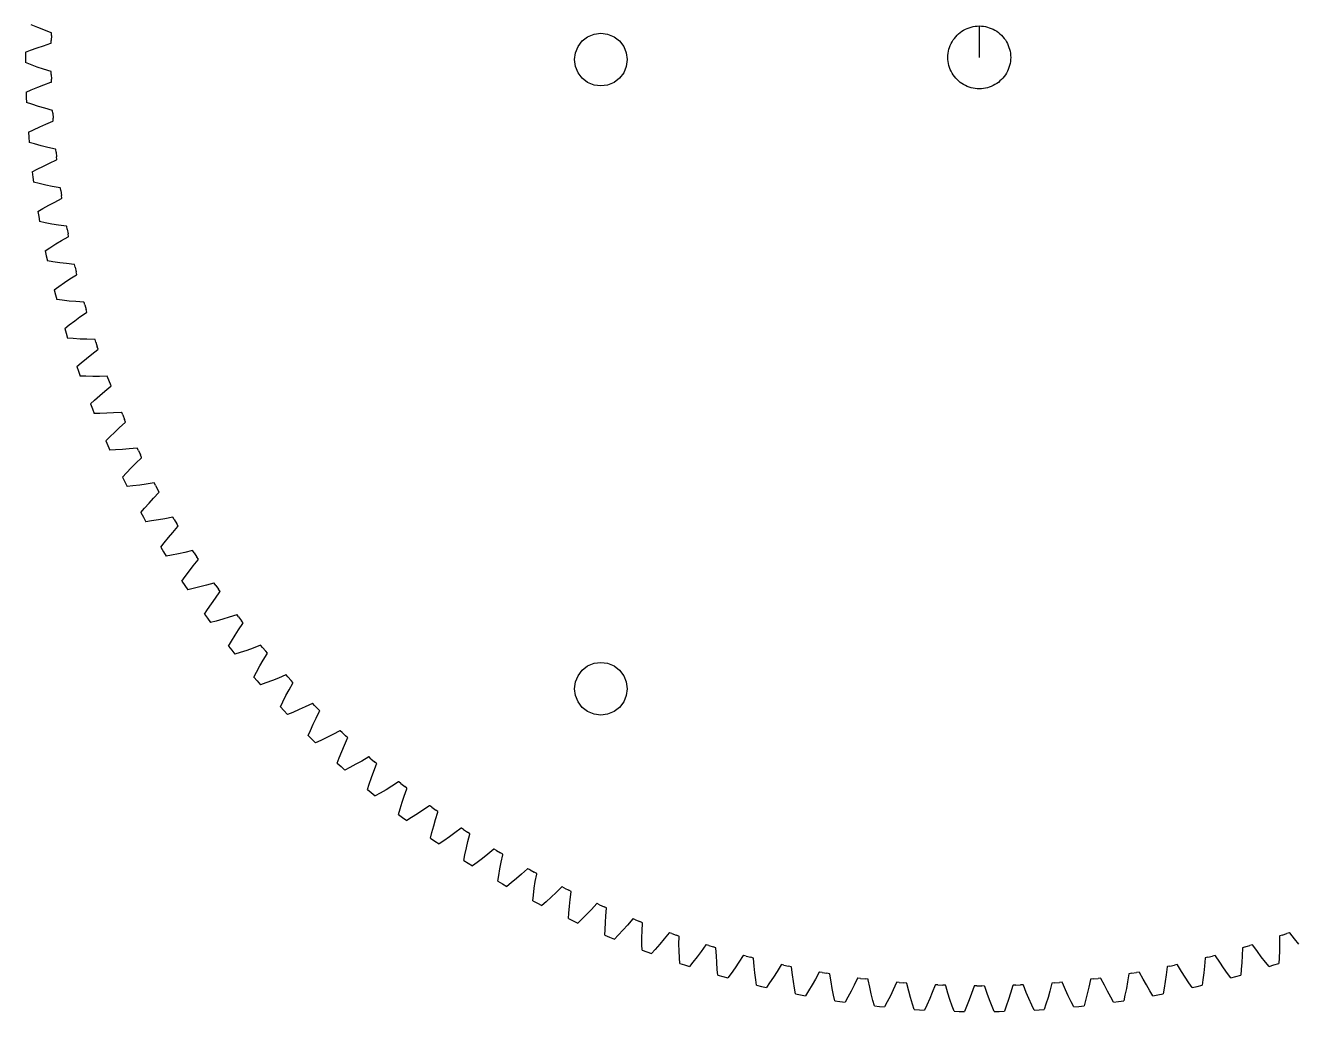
# Model space of a CAD drawing. Header units: millimetres. Extents: x -1110 to 413, y -747 to 380.
# Drawn here: x -876.7 to -763.6, y -445.1 to -357.4 of the extents above; entities that cross this region are included whole.
import ezdxf

# ---------------------------------------------------------------- set-up
doc = ezdxf.new("R2010")
doc.units = ezdxf.units.MM

msp = doc.modelspace()

# ---------------------------------------------------------------- linework, layer by layer
for p, q in [((-875.58, -357.59), (-876.16, -357.35)), ((-875.04, -357.8), (-875.58, -357.59)), ((-874.37, -358.05), (-875.04, -357.8)), ((-874.36, -358.07), (-874.37, -358.05)), ((-874.36, -358.3), (-874.37, -358.73)), ((-874.36, -358.3), (-874.36, -358.07)), ((-826.67, -358.4), (-826.1, -358.17)), ((-826.1, -358.17), (-825.49, -358.09)), ((-825.49, -358.09), (-824.89, -358.17)), ((-824.89, -358.17), (-824.32, -358.4)), ((-793.93, -358.4), (-793.81, -358.27)), ((-793.81, -358.27), (-793.67, -358.15)), ((-793.67, -358.15), (-793.53, -358.03)), ((-793.53, -358.03), (-793.38, -357.92)), ((-793.38, -357.92), (-793.23, -357.83)), ((-793.23, -357.83), (-793.07, -357.74)), ((-793.07, -357.74), (-792.9, -357.67)), ((-792.9, -357.67), (-792.73, -357.6)), ((-792.73, -357.6), (-792.56, -357.55)), ((-792.56, -357.55), (-792.38, -357.51)), ((-792.38, -357.51), (-792.2, -357.48)), ((-792.2, -357.48), (-792.02, -357.46)), ((-792.02, -357.46), (-791.83, -357.45)), ((-791.83, -357.45), (-791.65, -357.46)), ((-791.83, -357.45), (-791.83, -360.24)), ((-791.65, -357.46), (-791.47, -357.48)), ((-791.47, -357.48), (-791.29, -357.51)), ((-791.29, -357.51), (-791.11, -357.55)), ((-791.11, -357.55), (-790.94, -357.6)), ((-790.94, -357.6), (-790.77, -357.67)), ((-790.77, -357.67), (-790.6, -357.74)), ((-790.6, -357.74), (-790.44, -357.83)), ((-790.44, -357.83), (-790.28, -357.92)), ((-790.28, -357.92), (-790.13, -358.03)), ((-790.13, -358.03), (-789.99, -358.15)), ((-789.99, -358.15), (-789.86, -358.27)), ((-789.86, -358.27), (-789.73, -358.4)), ((-876.21, -359.61), (-875.62, -359.39)), ((-875.62, -359.39), (-875.07, -359.2)), ((-875.07, -359.2), (-874.42, -358.99)), ((-874.42, -358.99), (-874.38, -358.97)), ((-874.38, -358.97), (-874.37, -358.73)), ((-827.76, -359.83), (-827.52, -359.26)), ((-827.52, -359.26), (-827.15, -358.78)), ((-827.15, -358.78), (-826.67, -358.4)), ((-824.32, -358.4), (-823.84, -358.78)), ((-823.84, -358.78), (-823.46, -359.26)), ((-823.46, -359.26), (-823.23, -359.83)), ((-794.57, -359.7), (-794.53, -359.52)), ((-794.53, -359.52), (-794.48, -359.35)), ((-794.48, -359.35), (-794.41, -359.18)), ((-794.41, -359.18), (-794.34, -359.01)), ((-794.34, -359.01), (-794.25, -358.85)), ((-794.25, -358.85), (-794.15, -358.69)), ((-794.15, -358.69), (-794.05, -358.55)), ((-794.05, -358.55), (-793.93, -358.4)), ((-789.73, -358.4), (-789.62, -358.55)), ((-789.62, -358.55), (-789.51, -358.69)), ((-789.51, -358.69), (-789.42, -358.85)), ((-789.42, -358.85), (-789.33, -359.01)), ((-789.33, -359.01), (-789.25, -359.18)), ((-789.25, -359.18), (-789.19, -359.35)), ((-789.19, -359.35), (-789.14, -359.52)), ((-789.14, -359.52), (-789.1, -359.7)), ((-876.67, -359.79), (-876.21, -359.61)), ((-876.67, -359.79), (-876.67, -360.24)), ((-876.67, -360.24), (-876.67, -360.7)), ((-827.84, -360.43), (-827.76, -359.83)), ((-827.76, -361.04), (-827.84, -360.43)), ((-823.23, -359.83), (-823.15, -360.43)), ((-823.15, -360.43), (-823.23, -361.04)), ((-794.62, -360.06), (-794.6, -359.88)), ((-794.62, -360.24), (-794.62, -360.06)), ((-794.62, -360.43), (-794.62, -360.24)), ((-794.6, -360.61), (-794.62, -360.43)), ((-794.6, -359.88), (-794.57, -359.7)), ((-794.57, -360.79), (-794.6, -360.61)), ((-789.1, -359.7), (-789.07, -359.88)), ((-789.07, -360.61), (-789.1, -360.79)), ((-789.07, -359.88), (-789.05, -360.06)), ((-789.05, -360.43), (-789.07, -360.61)), ((-789.05, -360.06), (-789.04, -360.24)), ((-789.04, -360.24), (-789.05, -360.43)), ((-876.21, -360.88), (-876.67, -360.7)), ((-875.62, -361.1), (-876.21, -360.88)), ((-875.07, -361.29), (-875.62, -361.1)), ((-874.39, -361.5), (-875.07, -361.29)), ((-874.37, -361.53), (-874.39, -361.5)), ((-874.37, -361.76), (-874.37, -361.53)), ((-874.37, -361.76), (-874.36, -362.19)), ((-827.52, -361.61), (-827.76, -361.04)), ((-827.15, -362.09), (-827.52, -361.61)), ((-823.46, -361.61), (-823.84, -362.09)), ((-823.23, -361.04), (-823.46, -361.61)), ((-794.53, -360.97), (-794.57, -360.79)), ((-794.48, -361.14), (-794.53, -360.97)), ((-794.41, -361.31), (-794.48, -361.14)), ((-794.34, -361.48), (-794.41, -361.31)), ((-794.25, -361.64), (-794.34, -361.48)), ((-794.15, -361.79), (-794.25, -361.64)), ((-794.05, -361.94), (-794.15, -361.79)), ((-789.51, -361.79), (-789.62, -361.94)), ((-789.42, -361.64), (-789.51, -361.79)), ((-789.33, -361.48), (-789.42, -361.64)), ((-789.25, -361.31), (-789.33, -361.48)), ((-789.19, -361.14), (-789.25, -361.31)), ((-789.14, -360.97), (-789.19, -361.14)), ((-789.1, -360.79), (-789.14, -360.97)), ((-876.16, -363.14), (-875.58, -362.9)), ((-875.58, -362.9), (-875.04, -362.69)), ((-875.04, -362.69), (-874.4, -362.45)), ((-874.4, -362.45), (-874.36, -362.43)), ((-874.36, -362.43), (-874.36, -362.19)), ((-826.67, -362.46), (-827.15, -362.09)), ((-826.1, -362.7), (-826.67, -362.46)), ((-825.49, -362.78), (-826.1, -362.7)), ((-824.89, -362.7), (-825.49, -362.78)), ((-824.32, -362.46), (-824.89, -362.7)), ((-823.84, -362.09), (-824.32, -362.46)), ((-793.93, -362.08), (-794.05, -361.94)), ((-793.81, -362.22), (-793.93, -362.08)), ((-793.67, -362.34), (-793.81, -362.22)), ((-793.53, -362.46), (-793.67, -362.34)), ((-793.38, -362.56), (-793.53, -362.46)), ((-793.23, -362.66), (-793.38, -362.56)), ((-793.07, -362.75), (-793.23, -362.66)), ((-792.9, -362.82), (-793.07, -362.75)), ((-792.73, -362.89), (-792.9, -362.82)), ((-792.56, -362.94), (-792.73, -362.89)), ((-790.94, -362.89), (-791.11, -362.94)), ((-790.77, -362.82), (-790.94, -362.89)), ((-790.6, -362.75), (-790.77, -362.82)), ((-790.44, -362.66), (-790.6, -362.75)), ((-790.28, -362.56), (-790.44, -362.66)), ((-790.13, -362.46), (-790.28, -362.56)), ((-789.99, -362.34), (-790.13, -362.46)), ((-789.86, -362.22), (-789.99, -362.34)), ((-789.73, -362.08), (-789.86, -362.22)), ((-789.62, -361.94), (-789.73, -362.08)), ((-876.62, -363.34), (-876.16, -363.14)), ((-876.62, -363.34), (-876.6, -363.8)), ((-876.6, -363.8), (-876.58, -364.25)), ((-792.38, -362.98), (-792.56, -362.94)), ((-792.2, -363.01), (-792.38, -362.98)), ((-792.02, -363.03), (-792.2, -363.01)), ((-791.83, -363.03), (-792.02, -363.03)), ((-791.65, -363.03), (-791.83, -363.03)), ((-791.47, -363.01), (-791.65, -363.03)), ((-791.29, -362.98), (-791.47, -363.01)), ((-791.11, -362.94), (-791.29, -362.98)), ((-876.11, -364.41), (-876.58, -364.25)), ((-875.51, -364.6), (-876.11, -364.41)), ((-874.95, -364.77), (-875.51, -364.6)), ((-874.27, -364.96), (-874.95, -364.77)), ((-874.25, -364.98), (-874.27, -364.96)), ((-874.23, -365.21), (-874.25, -364.98)), ((-875.4, -366.41), (-874.86, -366.17)), ((-874.86, -366.17), (-874.23, -365.91)), ((-874.23, -365.21), (-874.21, -365.64)), ((-874.23, -365.91), (-874.2, -365.88)), ((-874.2, -365.88), (-874.21, -365.64)), ((-876.41, -366.89), (-875.96, -366.67)), ((-876.41, -366.89), (-876.37, -367.34)), ((-876.37, -367.34), (-876.34, -367.8)), ((-875.96, -366.67), (-875.4, -366.41)), ((-875.86, -367.94), (-876.34, -367.8)), ((-875.26, -368.1), (-875.86, -367.94)), ((-874.69, -368.25), (-875.26, -368.1)), ((-874, -368.41), (-874.69, -368.25)), ((-873.98, -368.43), (-874, -368.41)), ((-873.95, -368.66), (-873.98, -368.43)), ((-875.07, -369.9), (-874.54, -369.64)), ((-874.54, -369.64), (-873.92, -369.35)), ((-873.95, -368.66), (-873.91, -369.09)), ((-873.92, -369.35), (-873.89, -369.33)), ((-873.89, -369.33), (-873.91, -369.09)), ((-876.06, -370.42), (-875.62, -370.19)), ((-876.06, -370.42), (-876, -370.88)), ((-875.62, -370.19), (-875.07, -369.9)), ((-876, -370.88), (-875.94, -371.33)), ((-875.46, -371.45), (-875.94, -371.33)), ((-874.86, -371.59), (-875.46, -371.45)), ((-874.28, -371.71), (-874.86, -371.59)), ((-873.58, -371.84), (-874.28, -371.71)), ((-873.56, -371.86), (-873.58, -371.84)), ((-873.53, -372.09), (-873.56, -371.86)), ((-874.59, -373.38), (-874.07, -373.1)), ((-874.07, -373.1), (-873.47, -372.78)), ((-873.53, -372.09), (-873.47, -372.52)), ((-873.44, -372.76), (-873.47, -372.52)), ((-873.47, -372.78), (-873.44, -372.76)), ((-875.56, -373.94), (-875.13, -373.69)), ((-875.56, -373.94), (-875.48, -374.39)), ((-875.13, -373.69), (-874.59, -373.38)), ((-875.48, -374.39), (-875.41, -374.84)), ((-874.92, -374.94), (-875.41, -374.84)), ((-874.31, -375.06), (-874.92, -374.94)), ((-873.73, -375.15), (-874.31, -375.06)), ((-873.03, -375.26), (-873.73, -375.15)), ((-873, -375.28), (-873.03, -375.26)), ((-872.96, -375.5), (-873, -375.28)), ((-873.46, -376.53), (-872.87, -376.19)), ((-872.96, -375.5), (-872.88, -375.92)), ((-872.84, -376.16), (-872.88, -375.92)), ((-872.87, -376.19), (-872.84, -376.16)), ((-874.91, -377.44), (-874.49, -377.16)), ((-874.91, -377.44), (-874.82, -377.88)), ((-874.49, -377.16), (-873.97, -376.83)), ((-873.97, -376.83), (-873.46, -376.53)), ((-874.82, -377.88), (-874.72, -378.33)), ((-874.23, -378.41), (-874.72, -378.33)), ((-873.61, -378.5), (-874.23, -378.41)), ((-873.03, -378.57), (-873.61, -378.5)), ((-872.33, -378.64), (-873.03, -378.57)), ((-872.3, -378.66), (-872.33, -378.64)), ((-872.25, -378.88), (-872.3, -378.66)), ((-872.71, -379.93), (-872.13, -379.57)), ((-872.25, -378.88), (-872.15, -379.3)), ((-872.1, -379.54), (-872.15, -379.3)), ((-872.13, -379.57), (-872.1, -379.54)), ((-874.12, -380.9), (-873.71, -380.61)), ((-874.12, -380.9), (-874.01, -381.34)), ((-873.71, -380.61), (-873.2, -380.26)), ((-873.2, -380.26), (-872.71, -379.93)), ((-874.01, -381.34), (-873.89, -381.78)), ((-873.4, -381.84), (-873.89, -381.78)), ((-872.78, -381.91), (-873.4, -381.84)), ((-872.19, -381.95), (-872.78, -381.91)), ((-871.49, -382), (-872.19, -381.95)), ((-871.46, -382.02), (-871.49, -382)), ((-871.4, -382.24), (-871.46, -382.02)), ((-871.82, -383.3), (-871.25, -382.92)), ((-871.4, -382.24), (-871.28, -382.65)), ((-871.22, -382.88), (-871.28, -382.65)), ((-871.25, -382.92), (-871.22, -382.88)), ((-873.18, -384.33), (-872.79, -384.02)), ((-873.18, -384.33), (-873.05, -384.77)), ((-872.79, -384.02), (-872.29, -383.65)), ((-872.29, -383.65), (-871.82, -383.3)), ((-873.05, -384.77), (-872.92, -385.2)), ((-872.42, -385.24), (-872.92, -385.2)), ((-871.8, -385.28), (-872.42, -385.24)), ((-871.21, -385.3), (-871.8, -385.28)), ((-870.5, -385.31), (-871.21, -385.3)), ((-870.48, -385.33), (-870.5, -385.31)), ((-870.41, -385.55), (-870.48, -385.33)), ((-871.24, -387), (-870.78, -386.63)), ((-870.78, -386.63), (-870.23, -386.22)), ((-870.41, -385.55), (-870.28, -385.96)), ((-870.21, -386.19), (-870.28, -385.96)), ((-870.23, -386.22), (-870.21, -386.19)), ((-872.1, -387.71), (-871.72, -387.39)), ((-872.1, -387.71), (-871.95, -388.14)), ((-871.72, -387.39), (-871.24, -387)), ((-871.95, -388.14), (-871.8, -388.58)), ((-871.3, -388.59), (-871.8, -388.58)), ((-870.68, -388.6), (-871.3, -388.59)), ((-870.09, -388.6), (-870.68, -388.6)), ((-869.39, -388.59), (-870.09, -388.6)), ((-869.05, -389.45), (-869.39, -388.59)), ((-870.05, -390.3), (-869.61, -389.91)), ((-869.61, -389.91), (-869.08, -389.48)), ((-869.08, -389.48), (-869.05, -389.45)), ((-870.88, -391.05), (-870.52, -390.71)), ((-870.88, -391.05), (-870.71, -391.48)), ((-870.52, -390.71), (-870.05, -390.3)), ((-870.71, -391.48), (-870.55, -391.9)), ((-870.05, -391.9), (-870.55, -391.9)), ((-869.42, -391.88), (-870.05, -391.9)), ((-868.84, -391.85), (-869.42, -391.88)), ((-868.13, -391.81), (-868.84, -391.85)), ((-868.1, -391.82), (-868.13, -391.81)), ((-868.02, -392.03), (-868.1, -391.82)), ((-868.02, -392.03), (-867.85, -392.43)), ((-868.72, -393.55), (-868.29, -393.15)), ((-868.29, -393.15), (-867.79, -392.69)), ((-867.76, -392.66), (-867.85, -392.43)), ((-867.79, -392.69), (-867.76, -392.66)), ((-869.52, -394.33), (-869.17, -393.98)), ((-869.52, -394.33), (-869.34, -394.75)), ((-869.17, -393.98), (-868.72, -393.55)), ((-869.34, -394.75), (-869.15, -395.17)), ((-868.65, -395.14), (-869.15, -395.17)), ((-868.03, -395.1), (-868.65, -395.14)), ((-867.45, -395.05), (-868.03, -395.1)), ((-866.74, -394.98), (-867.45, -395.05)), ((-866.72, -394.99), (-866.74, -394.98)), ((-866.62, -395.2), (-866.72, -394.99)), ((-866.62, -395.2), (-866.44, -395.59)), ((-866.34, -395.81), (-866.44, -395.59)), ((-867.69, -397.19), (-867.26, -396.74)), ((-867.26, -396.74), (-866.85, -396.32)), ((-866.85, -396.32), (-866.36, -395.84)), ((-866.36, -395.84), (-866.34, -395.81)), ((-868.03, -397.56), (-867.69, -397.19)), ((-868.03, -397.56), (-867.82, -397.97)), ((-867.82, -397.97), (-867.62, -398.38)), ((-867.12, -398.33), (-867.62, -398.38)), ((-866.51, -398.26), (-867.12, -398.33)), ((-865.92, -398.19), (-866.51, -398.26)), ((-865.22, -398.08), (-865.92, -398.19)), ((-865.27, -399.43), (-864.8, -398.93)), ((-865.19, -398.1), (-865.22, -398.08)), ((-865.09, -398.3), (-865.19, -398.1)), ((-865.09, -398.3), (-864.89, -398.68)), ((-864.78, -398.9), (-864.89, -398.68)), ((-864.8, -398.93), (-864.78, -398.9)), ((-866.08, -400.33), (-865.67, -399.86)), ((-865.67, -399.86), (-865.27, -399.43)), ((-866.4, -400.71), (-866.08, -400.33)), ((-866.4, -400.71), (-866.18, -401.12)), ((-866.18, -401.12), (-865.96, -401.52)), ((-864.85, -401.36), (-865.46, -401.45)), ((-864.27, -401.26), (-864.85, -401.36)), ((-863.57, -401.12), (-864.27, -401.26)), ((-863.55, -401.13), (-863.57, -401.12)), ((-863.43, -401.33), (-863.55, -401.13)), ((-863.43, -401.33), (-863.22, -401.71)), ((-865.46, -401.45), (-865.96, -401.52)), ((-863.94, -402.92), (-863.57, -402.47)), ((-863.57, -402.47), (-863.12, -401.96)), ((-863.1, -401.92), (-863.22, -401.71)), ((-863.12, -401.96), (-863.1, -401.92)), ((-864.64, -403.8), (-864.33, -403.41)), ((-864.33, -403.41), (-863.94, -402.92)), ((-864.64, -403.8), (-864.4, -404.19)), ((-864.4, -404.19), (-864.16, -404.58)), ((-863.67, -404.5), (-864.16, -404.58)), ((-863.06, -404.38), (-863.67, -404.5)), ((-862.49, -404.25), (-863.06, -404.38)), ((-861.8, -404.09), (-862.49, -404.25)), ((-861.77, -404.1), (-861.8, -404.09)), ((-861.65, -404.29), (-861.77, -404.1)), ((-861.65, -404.29), (-861.42, -404.66)), ((-861.29, -404.86), (-861.42, -404.66)), ((-862.09, -405.9), (-861.74, -405.44)), ((-861.74, -405.44), (-861.31, -404.9)), ((-861.31, -404.9), (-861.29, -404.86)), ((-862.75, -406.81), (-862.46, -406.4)), ((-862.75, -406.81), (-862.5, -407.19)), ((-862.46, -406.4), (-862.09, -405.9)), ((-859.9, -406.98), (-860.58, -407.17)), ((-859.87, -406.99), (-859.9, -406.98)), ((-859.74, -407.18), (-859.87, -406.99)), ((-862.5, -407.19), (-862.24, -407.57)), ((-861.76, -407.47), (-862.24, -407.57)), ((-861.15, -407.32), (-861.76, -407.47)), ((-860.58, -407.17), (-861.15, -407.32)), ((-859.78, -408.32), (-859.38, -407.77)), ((-859.74, -407.18), (-859.5, -407.53)), ((-859.36, -407.73), (-859.5, -407.53)), ((-859.38, -407.77), (-859.36, -407.73)), ((-860.47, -409.32), (-860.12, -408.81)), ((-860.12, -408.81), (-859.78, -408.32)), ((-860.74, -409.74), (-860.47, -409.32)), ((-860.74, -409.74), (-860.47, -410.11)), ((-860.47, -410.11), (-860.2, -410.48)), ((-859.72, -410.35), (-860.2, -410.48)), ((-859.12, -410.18), (-859.72, -410.35)), ((-858.56, -410.01), (-859.12, -410.18)), ((-857.88, -409.79), (-858.56, -410.01)), ((-857.85, -409.8), (-857.88, -409.79)), ((-857.72, -409.98), (-857.85, -409.8)), ((-857.72, -409.98), (-857.46, -410.33)), ((-857.31, -410.52), (-857.46, -410.33)), ((-858.03, -411.62), (-857.71, -411.13)), ((-857.71, -411.13), (-857.33, -410.56)), ((-857.33, -410.56), (-857.31, -410.52)), ((-858.6, -412.58), (-858.35, -412.15)), ((-858.6, -412.58), (-858.32, -412.94)), ((-858.35, -412.15), (-858.03, -411.62)), ((-855.75, -412.51), (-856.41, -412.76)), ((-855.72, -412.52), (-855.75, -412.51)), ((-855.58, -412.7), (-855.72, -412.52)), ((-858.32, -412.94), (-858.04, -413.3)), ((-857.56, -413.15), (-858.04, -413.3)), ((-856.97, -412.96), (-857.56, -413.15)), ((-856.41, -412.76), (-856.97, -412.96)), ((-855.58, -412.7), (-855.3, -413.03)), ((-855.52, -413.84), (-855.16, -413.26)), ((-855.15, -413.22), (-855.3, -413.03)), ((-855.16, -413.26), (-855.15, -413.22)), ((-856.35, -415.33), (-856.12, -414.89)), ((-856.12, -414.89), (-855.82, -414.35)), ((-855.82, -414.35), (-855.52, -413.84)), ((-827.52, -415.21), (-827.15, -414.72)), ((-827.15, -414.72), (-826.67, -414.35)), ((-826.67, -414.35), (-826.1, -414.11)), ((-826.1, -414.11), (-825.49, -414.03)), ((-825.49, -414.03), (-824.89, -414.11)), ((-824.89, -414.11), (-824.32, -414.35)), ((-824.32, -414.35), (-823.84, -414.72)), ((-823.84, -414.72), (-823.46, -415.21)), ((-856.35, -415.33), (-856.06, -415.68)), ((-856.06, -415.68), (-855.76, -416.02)), ((-855.29, -415.86), (-855.76, -416.02)), ((-854.7, -415.64), (-855.29, -415.86)), ((-854.16, -415.42), (-854.7, -415.64)), ((-853.51, -415.14), (-854.16, -415.42)), ((-853.48, -415.15), (-853.51, -415.14)), ((-853.32, -415.32), (-853.48, -415.15)), ((-853.32, -415.32), (-853.04, -415.64)), ((-853.22, -416.46), (-852.89, -415.87)), ((-852.88, -415.82), (-853.04, -415.64)), ((-852.89, -415.87), (-852.88, -415.82)), ((-827.84, -416.38), (-827.76, -415.77)), ((-827.76, -415.77), (-827.52, -415.21)), ((-823.46, -415.21), (-823.23, -415.77)), ((-823.23, -415.77), (-823.15, -416.38)), ((-853.77, -417.54), (-853.5, -416.98)), ((-853.5, -416.98), (-853.22, -416.46)), ((-827.76, -416.98), (-827.84, -416.38)), ((-827.52, -417.55), (-827.76, -416.98)), ((-823.23, -416.98), (-823.46, -417.55)), ((-823.15, -416.38), (-823.23, -416.98)), ((-853.99, -417.99), (-853.77, -417.54)), ((-853.99, -417.99), (-853.68, -418.32)), ((-853.68, -418.32), (-853.36, -418.65)), ((-852.33, -418.22), (-852.9, -418.47)), ((-851.79, -417.98), (-852.33, -418.22)), ((-851.15, -417.68), (-851.79, -417.98)), ((-851.12, -417.68), (-851.15, -417.68)), ((-850.96, -417.85), (-851.12, -417.68)), ((-850.96, -417.85), (-850.66, -418.16)), ((-850.5, -418.33), (-850.66, -418.16)), ((-827.15, -418.04), (-827.52, -417.55)), ((-826.67, -418.41), (-827.15, -418.04)), ((-823.84, -418.04), (-824.32, -418.41)), ((-823.46, -417.55), (-823.84, -418.04)), ((-852.9, -418.47), (-853.36, -418.65)), ((-851.07, -419.51), (-850.81, -418.98)), ((-850.81, -418.98), (-850.51, -418.37)), ((-850.51, -418.37), (-850.5, -418.33)), ((-826.1, -418.64), (-826.67, -418.41)), ((-825.49, -418.72), (-826.1, -418.64)), ((-824.89, -418.64), (-825.49, -418.72)), ((-824.32, -418.41), (-824.89, -418.64)), ((-851.52, -420.54), (-851.32, -420.08)), ((-851.52, -420.54), (-851.19, -420.86)), ((-851.32, -420.08), (-851.07, -419.51)), ((-849.32, -420.44), (-849.85, -420.71)), ((-848.7, -420.11), (-849.32, -420.44)), ((-848.67, -420.12), (-848.7, -420.11)), ((-848.5, -420.27), (-848.67, -420.12)), ((-848.5, -420.27), (-848.19, -420.57)), ((-848.01, -420.74), (-848.19, -420.57)), ((-851.19, -420.86), (-850.86, -421.18)), ((-850.41, -420.97), (-850.86, -421.18)), ((-849.85, -420.71), (-850.41, -420.97)), ((-848.53, -421.94), (-848.3, -421.4)), ((-848.3, -421.4), (-848.02, -420.78)), ((-848.02, -420.78), (-848.01, -420.74)), ((-848.94, -422.99), (-848.76, -422.52)), ((-848.76, -422.52), (-848.53, -421.94)), ((-846.75, -422.8), (-847.27, -423.08)), ((-846.14, -422.44), (-846.75, -422.8)), ((-846.11, -422.44), (-846.14, -422.44)), ((-845.94, -422.59), (-846.11, -422.44)), ((-845.94, -422.59), (-845.61, -422.88)), ((-848.94, -422.99), (-848.6, -423.29)), ((-848.6, -423.29), (-848.26, -423.6)), ((-847.82, -423.37), (-848.26, -423.6)), ((-847.27, -423.08), (-847.82, -423.37)), ((-845.9, -424.26), (-845.69, -423.71)), ((-845.69, -423.71), (-845.44, -423.08)), ((-845.43, -423.04), (-845.61, -422.88)), ((-845.44, -423.08), (-845.43, -423.04)), ((-846.26, -425.32), (-846.11, -424.85)), ((-846.11, -424.85), (-845.9, -424.26)), ((-844.08, -425.04), (-844.59, -425.35)), ((-843.49, -424.66), (-844.08, -425.04)), ((-843.46, -424.66), (-843.49, -424.66)), ((-843.28, -424.8), (-843.46, -424.66)), ((-843.28, -424.8), (-842.94, -425.07)), ((-842.75, -425.22), (-842.94, -425.07)), ((-846.26, -425.32), (-845.91, -425.61)), ((-845.91, -425.61), (-845.56, -425.9)), ((-845.12, -425.66), (-845.56, -425.9)), ((-844.59, -425.35), (-845.12, -425.66)), ((-843.17, -426.47), (-842.99, -425.91)), ((-842.99, -425.91), (-842.76, -425.27)), ((-842.76, -425.27), (-842.75, -425.22)), ((-843.49, -427.54), (-843.35, -427.06)), ((-843.35, -427.06), (-843.17, -426.47)), ((-841.33, -427.17), (-841.81, -427.5)), ((-840.74, -426.77), (-841.33, -427.17)), ((-840.71, -426.77), (-840.74, -426.77)), ((-840.53, -426.9), (-840.71, -426.77)), ((-840.53, -426.9), (-840.18, -427.16)), ((-840.19, -428), (-839.99, -427.34)), ((-839.99, -427.3), (-840.18, -427.16)), ((-839.99, -427.34), (-839.99, -427.3)), ((-843.49, -427.54), (-843.13, -427.82)), ((-843.13, -427.82), (-842.76, -428.1)), ((-842.34, -427.83), (-842.76, -428.1)), ((-841.81, -427.5), (-842.34, -427.83)), ((-840.35, -428.56), (-840.19, -428)), ((-840.63, -429.65), (-840.51, -429.16)), ((-840.51, -429.16), (-840.35, -428.56)), ((-838.95, -429.53), (-839.46, -429.89)), ((-838.48, -429.19), (-838.95, -429.53)), ((-837.92, -428.76), (-838.48, -429.19)), ((-837.89, -428.76), (-837.92, -428.76)), ((-837.7, -428.88), (-837.89, -428.76)), ((-837.7, -428.88), (-837.34, -429.12)), ((-837.14, -429.26), (-837.34, -429.12)), ((-837.31, -429.96), (-837.14, -429.3)), ((-837.14, -429.3), (-837.14, -429.26)), ((-840.63, -429.65), (-840.25, -429.91)), ((-840.25, -429.91), (-839.88, -430.17)), ((-839.46, -429.89), (-839.88, -430.17)), ((-837.58, -431.14), (-837.45, -430.53)), ((-837.45, -430.53), (-837.31, -429.96)), ((-835.01, -430.63), (-835.55, -431.08)), ((-834.98, -430.62), (-835.01, -430.63)), ((-834.78, -430.74), (-834.98, -430.62)), ((-834.78, -430.74), (-834.41, -430.97)), ((-837.68, -431.63), (-837.58, -431.14)), ((-837.68, -431.63), (-837.29, -431.88)), ((-837.29, -431.88), (-836.91, -432.12)), ((-836.5, -431.82), (-836.91, -432.12)), ((-836.01, -431.45), (-836.5, -431.82)), ((-835.55, -431.08), (-836.01, -431.45)), ((-834.47, -432.38), (-834.35, -431.8)), ((-834.21, -431.09), (-834.41, -430.97)), ((-834.35, -431.8), (-834.21, -431.14)), ((-834.21, -431.14), (-834.21, -431.09)), ((-834.65, -433.49), (-834.57, -432.99)), ((-834.57, -432.99), (-834.47, -432.38)), ((-832.55, -432.85), (-832.99, -433.23)), ((-832.02, -432.37), (-832.55, -432.85)), ((-831.99, -432.37), (-832.02, -432.37)), ((-831.79, -432.48), (-831.99, -432.37)), ((-831.79, -432.48), (-831.41, -432.69)), ((-831.2, -432.81), (-831.41, -432.69)), ((-831.32, -433.52), (-831.2, -432.85)), ((-831.2, -432.85), (-831.2, -432.81)), ((-834.65, -433.49), (-834.25, -433.72)), ((-834.25, -433.72), (-833.86, -433.94)), ((-833.47, -433.63), (-833.86, -433.94)), ((-832.99, -433.23), (-833.47, -433.63)), ((-831.49, -434.72), (-831.41, -434.1)), ((-831.41, -434.1), (-831.32, -433.52)), ((-828.97, -433.99), (-829.47, -434.49)), ((-828.94, -433.99), (-828.97, -433.99)), ((-828.73, -434.09), (-828.94, -433.99)), ((-828.73, -434.09), (-828.34, -434.28)), ((-831.54, -435.22), (-831.49, -434.72)), ((-831.54, -435.22), (-831.14, -435.43)), ((-829.9, -434.89), (-830.36, -435.31)), ((-829.47, -434.49), (-829.9, -434.89)), ((-828.13, -434.39), (-828.34, -434.28)), ((-828.28, -435.7), (-828.22, -435.11)), ((-828.22, -435.11), (-828.13, -434.44)), ((-828.13, -434.44), (-828.13, -434.39)), ((-831.14, -435.43), (-830.73, -435.64)), ((-830.36, -435.31), (-830.73, -435.64)), ((-828.37, -436.81), (-828.33, -436.32)), ((-828.33, -436.32), (-828.28, -435.7)), ((-826.33, -436), (-826.74, -436.42)), ((-825.84, -435.48), (-826.33, -436)), ((-825.81, -435.48), (-825.84, -435.48)), ((-825.61, -435.57), (-825.81, -435.48)), ((-825.61, -435.57), (-825.21, -435.75)), ((-824.99, -435.85), (-825.21, -435.75)), ((-825.05, -436.57), (-824.99, -435.89)), ((-824.99, -435.89), (-824.99, -435.85)), ((-828.37, -436.81), (-827.96, -437.01)), ((-827.96, -437.01), (-827.54, -437.2)), ((-827.18, -436.86), (-827.54, -437.2)), ((-826.74, -436.42), (-827.18, -436.86)), ((-825.12, -437.78), (-825.09, -437.16)), ((-825.09, -437.16), (-825.05, -436.57)), ((-823.13, -437.38), (-823.52, -437.82)), ((-822.66, -436.84), (-823.13, -437.38)), ((-822.63, -436.83), (-822.66, -436.84)), ((-822.42, -436.92), (-822.63, -436.83)), ((-822.42, -436.92), (-822.02, -437.08)), ((-821.8, -437.17), (-822.02, -437.08)), ((-821.82, -437.89), (-821.79, -437.21)), ((-821.79, -437.21), (-821.8, -437.17)), ((-825.13, -438.28), (-825.12, -437.78)), ((-825.13, -438.28), (-824.71, -438.45)), ((-824.71, -438.45), (-824.29, -438.63)), ((-823.94, -438.27), (-824.29, -438.63)), ((-823.52, -437.82), (-823.94, -438.27)), ((-821.84, -438.48), (-821.82, -437.89)), ((-821.84, -439.1), (-821.84, -438.48)), ((-819.87, -438.62), (-820.24, -439.08)), ((-819.43, -438.07), (-819.87, -438.62)), ((-819.4, -438.06), (-819.43, -438.07)), ((-819.19, -438.13), (-819.4, -438.06)), ((-819.19, -438.13), (-818.78, -438.27)), ((-818.55, -438.36), (-818.78, -438.27)), ((-818.54, -438.4), (-818.55, -438.36)), ((-818.55, -439.08), (-818.54, -438.4)), ((-765.1, -438.35), (-765.12, -438.37)), ((-765.12, -438.37), (-765.12, -439.08)), ((-764.89, -438.27), (-765.1, -438.35)), ((-764.89, -438.27), (-764.48, -438.13)), ((-764.25, -438.06), (-764.48, -438.13)), ((-764.22, -438.08), (-764.25, -438.06)), ((-763.8, -438.62), (-764.22, -438.08)), ((-763.42, -439.08), (-763.8, -438.62)), ((-821.83, -439.6), (-821.84, -439.1)), ((-821.83, -439.6), (-821.41, -439.76)), ((-821.41, -439.76), (-820.98, -439.92)), ((-820.65, -439.55), (-820.98, -439.92)), ((-820.24, -439.08), (-820.65, -439.55)), ((-818.54, -439.67), (-818.55, -439.08)), ((-818.51, -440.29), (-818.54, -439.67)), ((-816.56, -439.73), (-816.92, -440.2)), ((-816.15, -439.15), (-816.56, -439.73)), ((-816.12, -439.14), (-816.15, -439.15)), ((-815.9, -439.21), (-816.12, -439.14)), ((-815.9, -439.21), (-815.49, -439.33)), ((-815.26, -439.41), (-815.49, -439.33)), ((-815.25, -439.45), (-815.26, -439.41)), ((-815.22, -440.13), (-815.25, -439.45)), ((-768.42, -439.42), (-768.45, -440.13)), ((-768.4, -439.4), (-768.42, -439.42)), ((-768.18, -439.33), (-768.4, -439.4)), ((-768.18, -439.33), (-767.77, -439.21)), ((-767.54, -439.14), (-767.77, -439.21)), ((-767.5, -439.17), (-767.54, -439.14)), ((-767.1, -439.73), (-767.5, -439.17)), ((-766.75, -440.2), (-767.1, -439.73)), ((-765.13, -439.67), (-765.15, -440.29)), ((-765.12, -439.08), (-765.13, -439.67)), ((-818.48, -440.79), (-818.51, -440.29)), ((-818.48, -440.79), (-818.05, -440.93)), ((-818.05, -440.93), (-817.61, -441.07)), ((-817.3, -440.68), (-817.61, -441.07)), ((-816.92, -440.2), (-817.3, -440.68)), ((-815.19, -440.72), (-815.22, -440.13)), ((-815.14, -441.34), (-815.19, -440.72)), ((-813.21, -440.69), (-813.55, -441.18)), ((-812.82, -440.1), (-813.21, -440.69)), ((-812.79, -440.09), (-812.82, -440.1)), ((-812.57, -440.15), (-812.79, -440.09)), ((-812.57, -440.15), (-812.15, -440.25)), ((-811.92, -440.32), (-812.15, -440.25)), ((-811.91, -440.36), (-811.92, -440.32)), ((-811.85, -441.04), (-811.91, -440.36)), ((-809.46, -440.91), (-809.82, -441.52)), ((-809.43, -440.9), (-809.46, -440.91)), ((-809.21, -440.95), (-809.43, -440.9)), ((-774.22, -440.9), (-774.46, -440.95)), ((-774.19, -440.93), (-774.22, -440.9)), ((-773.84, -441.52), (-774.19, -440.93)), ((-771.75, -440.33), (-771.81, -441.04)), ((-771.73, -440.31), (-771.75, -440.33)), ((-771.51, -440.25), (-771.73, -440.31)), ((-771.51, -440.25), (-771.09, -440.15)), ((-770.86, -440.09), (-771.09, -440.15)), ((-770.83, -440.12), (-770.86, -440.09)), ((-770.45, -440.69), (-770.83, -440.12)), ((-770.12, -441.18), (-770.45, -440.69)), ((-768.48, -440.72), (-768.53, -441.34)), ((-768.45, -440.13), (-768.48, -440.72)), ((-766.37, -440.68), (-766.75, -440.2)), ((-766.05, -441.07), (-766.37, -440.68)), ((-766.05, -441.07), (-765.62, -440.93)), ((-765.62, -440.93), (-765.18, -440.79)), ((-765.15, -440.29), (-765.18, -440.79)), ((-815.09, -441.83), (-815.14, -441.34)), ((-815.09, -441.83), (-814.65, -441.96)), ((-814.65, -441.96), (-814.21, -442.08)), ((-813.91, -441.68), (-814.21, -442.08)), ((-813.55, -441.18), (-813.91, -441.68)), ((-811.8, -441.63), (-811.85, -441.04)), ((-811.72, -442.24), (-811.8, -441.63)), ((-810.14, -442.01), (-810.48, -442.53)), ((-809.82, -441.52), (-810.14, -442.01)), ((-809.21, -440.95), (-808.79, -441.04)), ((-808.55, -441.09), (-808.79, -441.04)), ((-808.54, -441.13), (-808.55, -441.09)), ((-808.45, -441.81), (-808.54, -441.13)), ((-808.37, -442.39), (-808.45, -441.81)), ((-806.06, -441.58), (-806.41, -442.2)), ((-806.04, -441.56), (-806.06, -441.58)), ((-805.81, -441.6), (-806.04, -441.56)), ((-805.81, -441.6), (-805.39, -441.67)), ((-805.15, -441.72), (-805.39, -441.67)), ((-805.13, -441.76), (-805.15, -441.72)), ((-805.02, -442.43), (-805.13, -441.76)), ((-778.53, -441.73), (-778.64, -442.43)), ((-778.5, -441.71), (-778.53, -441.73)), ((-778.28, -441.67), (-778.5, -441.71)), ((-778.28, -441.67), (-777.85, -441.6)), ((-777.62, -441.57), (-777.85, -441.6)), ((-777.59, -441.6), (-777.62, -441.57)), ((-777.26, -442.2), (-777.59, -441.6)), ((-775.21, -441.81), (-775.3, -442.39)), ((-775.12, -441.11), (-775.21, -441.81)), ((-775.1, -441.08), (-775.12, -441.11)), ((-774.88, -441.04), (-775.1, -441.08)), ((-774.88, -441.04), (-774.46, -440.95)), ((-773.53, -442.01), (-773.84, -441.52)), ((-773.19, -442.53), (-773.53, -442.01)), ((-771.87, -441.63), (-771.95, -442.24)), ((-771.81, -441.04), (-771.87, -441.63)), ((-769.76, -441.68), (-770.12, -441.18)), ((-769.46, -442.08), (-769.76, -441.68)), ((-769.46, -442.08), (-769.02, -441.96)), ((-769.02, -441.96), (-768.58, -441.83)), ((-768.53, -441.34), (-768.58, -441.83)), ((-811.65, -442.74), (-811.72, -442.24)), ((-811.65, -442.74), (-811.21, -442.84)), ((-811.21, -442.84), (-810.76, -442.94)), ((-810.48, -442.53), (-810.76, -442.94)), ((-808.27, -443), (-808.37, -442.39)), ((-808.18, -443.49), (-808.27, -443)), ((-806.7, -442.71), (-807.02, -443.24)), ((-806.41, -442.2), (-806.7, -442.71)), ((-804.92, -443.01), (-805.02, -442.43)), ((-804.79, -443.62), (-804.92, -443.01)), ((-802.96, -442.74), (-803.23, -443.26)), ((-802.65, -442.1), (-802.96, -442.74)), ((-802.62, -442.09), (-802.65, -442.1)), ((-802.39, -442.12), (-802.62, -442.09)), ((-802.39, -442.12), (-801.97, -442.17)), ((-801.73, -442.2), (-801.97, -442.17)), ((-801.71, -442.24), (-801.73, -442.2)), ((-801.57, -442.91), (-801.71, -442.24)), ((-801.44, -443.49), (-801.57, -442.91)), ((-799.5, -443.13), (-799.74, -443.66)), ((-799.21, -442.48), (-799.5, -443.13)), ((-799.18, -442.47), (-799.21, -442.48)), ((-798.96, -442.49), (-799.18, -442.47)), ((-798.96, -442.49), (-798.53, -442.52)), ((-798.29, -442.55), (-798.53, -442.52)), ((-798.27, -442.59), (-798.29, -442.55)), ((-798.1, -443.25), (-798.27, -442.59)), ((-795.76, -442.72), (-796.02, -443.38)), ((-795.73, -442.7), (-795.76, -442.72)), ((-795.51, -442.71), (-795.73, -442.7)), ((-795.51, -442.71), (-795.07, -442.73)), ((-794.83, -442.74), (-795.07, -442.73)), ((-794.81, -442.78), (-794.83, -442.74)), ((-794.62, -443.44), (-794.81, -442.78)), ((-792.3, -442.81), (-792.53, -443.48)), ((-792.28, -442.79), (-792.3, -442.81)), ((-792.05, -442.79), (-792.28, -442.79)), ((-792.05, -442.79), (-791.62, -442.79)), ((-791.38, -442.8), (-791.62, -442.79)), ((-791.35, -442.84), (-791.38, -442.8)), ((-791.13, -443.48), (-791.35, -442.84)), ((-788.84, -442.76), (-789.05, -443.44)), ((-788.82, -442.74), (-788.84, -442.76)), ((-788.59, -442.73), (-788.82, -442.74)), ((-788.59, -442.73), (-788.16, -442.71)), ((-787.92, -442.71), (-788.16, -442.71)), ((-787.89, -442.74), (-787.92, -442.71)), ((-787.65, -443.38), (-787.89, -442.74)), ((-785.39, -442.56), (-785.57, -443.25)), ((-785.37, -442.54), (-785.39, -442.56)), ((-785.14, -442.52), (-785.37, -442.54)), ((-785.14, -442.52), (-784.71, -442.49)), ((-784.47, -442.47), (-784.71, -442.49)), ((-784.44, -442.51), (-784.47, -442.47)), ((-784.17, -443.13), (-784.44, -442.51)), ((-783.92, -443.66), (-784.17, -443.13)), ((-782.1, -442.91), (-782.23, -443.49)), ((-781.95, -442.22), (-782.1, -442.91)), ((-781.93, -442.2), (-781.95, -442.22)), ((-781.7, -442.17), (-781.93, -442.2)), ((-781.7, -442.17), (-781.27, -442.12)), ((-781.03, -442.09), (-781.27, -442.12)), ((-781.01, -442.12), (-781.03, -442.09)), ((-780.71, -442.74), (-781.01, -442.12)), ((-780.44, -443.26), (-780.71, -442.74)), ((-778.75, -443.01), (-778.88, -443.62)), ((-778.64, -442.43), (-778.75, -443.01)), ((-776.97, -442.71), (-777.26, -442.2)), ((-776.65, -443.24), (-776.97, -442.71)), ((-775.4, -443), (-775.49, -443.49)), ((-775.3, -442.39), (-775.4, -443)), ((-772.91, -442.94), (-773.19, -442.53)), ((-772.91, -442.94), (-772.46, -442.84)), ((-772.46, -442.84), (-772.02, -442.74)), ((-771.95, -442.24), (-772.02, -442.74)), ((-808.18, -443.49), (-807.73, -443.58)), ((-807.73, -443.58), (-807.28, -443.66)), ((-807.02, -443.24), (-807.28, -443.66)), ((-804.68, -444.11), (-804.79, -443.62)), ((-804.68, -444.11), (-804.23, -444.17)), ((-804.23, -444.17), (-803.77, -444.24)), ((-803.53, -443.8), (-803.77, -444.24)), ((-803.23, -443.26), (-803.53, -443.8)), ((-801.29, -444.09), (-801.44, -443.49)), ((-801.16, -444.57), (-801.29, -444.09)), ((-800.02, -444.22), (-800.25, -444.66)), ((-799.74, -443.66), (-800.02, -444.22)), ((-797.94, -443.81), (-798.1, -443.25)), ((-797.77, -444.41), (-797.94, -443.81)), ((-796.24, -443.92), (-796.49, -444.49)), ((-796.02, -443.38), (-796.24, -443.92)), ((-794.44, -444), (-794.62, -443.44)), ((-794.24, -444.58), (-794.44, -444)), ((-792.74, -444.03), (-792.96, -444.61)), ((-792.53, -443.48), (-792.74, -444.03)), ((-790.93, -444.03), (-791.13, -443.48)), ((-790.7, -444.61), (-790.93, -444.03)), ((-789.23, -444), (-789.43, -444.58)), ((-789.05, -443.44), (-789.23, -444)), ((-787.42, -443.92), (-787.65, -443.38)), ((-787.17, -444.49), (-787.42, -443.92)), ((-785.72, -443.81), (-785.9, -444.41)), ((-785.57, -443.25), (-785.72, -443.81)), ((-783.65, -444.22), (-783.92, -443.66)), ((-783.42, -444.66), (-783.65, -444.22)), ((-782.38, -444.09), (-782.51, -444.57)), ((-782.23, -443.49), (-782.38, -444.09)), ((-780.14, -443.8), (-780.44, -443.26)), ((-779.89, -444.24), (-780.14, -443.8)), ((-779.89, -444.24), (-779.44, -444.17)), ((-779.44, -444.17), (-778.99, -444.11)), ((-778.88, -443.62), (-778.99, -444.11)), ((-776.39, -443.66), (-776.65, -443.24)), ((-776.39, -443.66), (-775.94, -443.58)), ((-775.94, -443.58), (-775.49, -443.49)), ((-801.16, -444.57), (-800.7, -444.62)), ((-800.7, -444.62), (-800.25, -444.66)), ((-797.62, -444.89), (-797.77, -444.41)), ((-797.62, -444.89), (-797.16, -444.92)), ((-797.16, -444.92), (-796.7, -444.94)), ((-796.49, -444.49), (-796.7, -444.94)), ((-794.07, -445.05), (-794.24, -444.58)), ((-794.07, -445.05), (-793.61, -445.06)), ((-793.61, -445.06), (-793.15, -445.07)), ((-792.96, -444.61), (-793.15, -445.07)), ((-790.51, -445.07), (-790.7, -444.61)), ((-790.51, -445.07), (-790.06, -445.06)), ((-790.06, -445.06), (-789.6, -445.05)), ((-789.43, -444.58), (-789.6, -445.05)), ((-786.96, -444.94), (-787.17, -444.49)), ((-786.96, -444.94), (-786.51, -444.92)), ((-786.51, -444.92), (-786.05, -444.89)), ((-785.9, -444.41), (-786.05, -444.89)), ((-783.42, -444.66), (-782.97, -444.62)), ((-782.97, -444.62), (-782.51, -444.57))]:
    msp.add_line(p, q)

doc.saveas('drawing.dxf')
